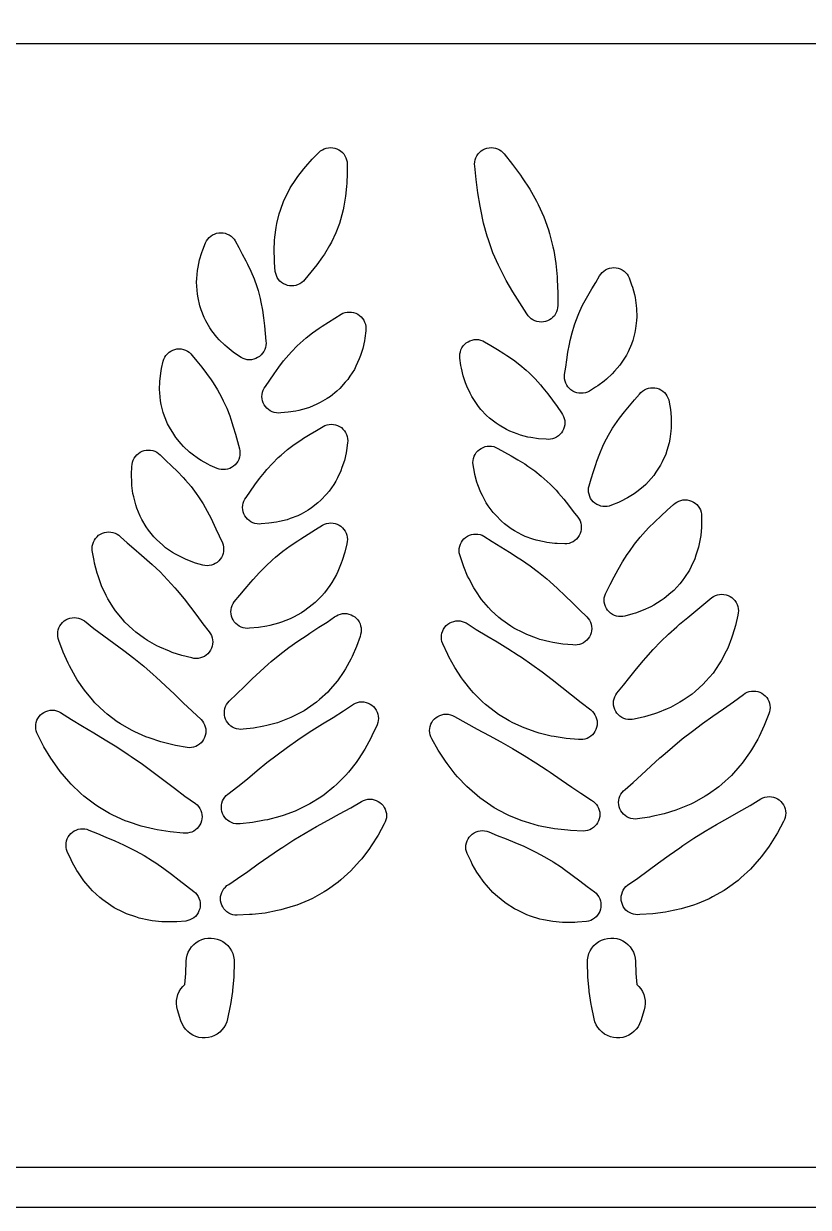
# Model space of a CAD drawing. Header units: inches. Extents: x 0 to 48, y 0 to 48.
# Drawn here: x 25.05 to 34.83, y 0 to 14.75 of the extents above; entities that cross this region are included whole.
import ezdxf

# ---------------------------------------------------------------- set-up
doc = ezdxf.new("R2010")
doc.units = ezdxf.units.IN
doc.header["$MEASUREMENT"] = 0
for name, color, linetype in [('CUT_INSIDE', 5, 'Continuous'), ('CUT_OUTSIDE', 1, 'Continuous'), ('SHEET', 8, 'Continuous')]:
    doc.layers.add(name, color=color, linetype=linetype)

msp = doc.modelspace()

# ---------------------------------------------------------------- linework, layer by layer
at = {"layer": 'CUT_INSIDE'}
for points in [[(28.999, 12.307), (28.984, 12.261), (28.94, 12.142), (28.884, 12.028), (28.863, 11.986), (28.799, 11.879), (28.775, 11.843), (28.705, 11.746), (28.63, 11.653), (28.554, 11.563), (28.536, 11.543), (28.515, 11.525), (28.493, 11.51), (28.469, 11.498), (28.443, 11.489), (28.417, 11.484), (28.39, 11.482), (28.363, 11.484), (28.337, 11.489), (28.311, 11.498), (28.287, 11.51), (28.264, 11.525), (28.244, 11.543), (28.226, 11.563), (28.211, 11.585), (28.199, 11.61), (28.191, 11.635), (28.185, 11.662), (28.177, 11.775), (28.175, 11.808), (28.171, 11.927), (28.176, 12.046), (28.179, 12.09), (28.195, 12.212), (28.204, 12.259), (28.234, 12.381), (28.25, 12.427), (28.294, 12.547), (28.315, 12.591), (28.372, 12.703), (28.441, 12.809), (28.465, 12.846), (28.541, 12.943), (28.567, 12.972), (28.646, 13.06), (28.729, 13.146), (28.749, 13.164), (28.772, 13.179), (28.796, 13.191), (28.821, 13.199), (28.848, 13.204), (28.875, 13.206), (28.902, 13.204), (28.928, 13.199), (28.954, 13.191), (28.978, 13.179), (29, 13.164), (29.021, 13.146), (29.038, 13.126), (29.053, 13.103), (29.065, 13.079), (29.074, 13.053), (29.079, 13.027), (29.081, 13), (29.079, 12.881), (29.075, 12.762), (29.072, 12.723), (29.061, 12.599), (29.04, 12.476), (29.031, 12.43)], [(31.601, 11.058), (31.577, 11.046), (31.552, 11.038), (31.525, 11.033), (31.498, 11.031), (31.471, 11.033), (31.445, 11.038), (31.419, 11.046), (31.395, 11.058), (31.373, 11.073), (31.352, 11.091), (31.335, 11.111), (31.32, 11.134), (31.231, 11.27), (31.143, 11.409), (31.061, 11.551), (30.985, 11.698), (30.965, 11.74), (30.897, 11.896), (30.841, 12.056), (30.825, 12.102), (30.78, 12.266), (30.745, 12.433), (30.736, 12.476), (30.71, 12.641), (30.689, 12.807), (30.67, 12.973), (30.668, 13), (30.67, 13.027), (30.675, 13.053), (30.684, 13.079), (30.696, 13.103), (30.711, 13.126), (30.729, 13.146), (30.749, 13.164), (30.772, 13.179), (30.796, 13.191), (30.821, 13.199), (30.848, 13.204), (30.875, 13.206), (30.902, 13.204), (30.928, 13.199), (30.954, 13.191), (30.978, 13.179), (31, 13.164), (31.021, 13.146), (31.038, 13.126), (31.142, 12.994), (31.241, 12.861), (31.263, 12.828), (31.356, 12.686), (31.439, 12.539), (31.46, 12.497), (31.531, 12.341), (31.587, 12.181), (31.603, 12.135), (31.644, 11.971), (31.654, 11.925), (31.681, 11.761), (31.696, 11.596), (31.699, 11.558), (31.704, 11.397), (31.705, 11.237), (31.703, 11.21), (31.697, 11.184), (31.689, 11.158), (31.677, 11.134), (31.662, 11.111), (31.644, 11.091), (31.624, 11.073)], [(27.942, 10.577), (27.917, 10.569), (27.89, 10.563), (27.863, 10.562), (27.836, 10.563), (27.81, 10.569), (27.784, 10.577), (27.76, 10.589), (27.738, 10.604), (27.659, 10.658), (27.585, 10.717), (27.557, 10.742), (27.487, 10.81), (27.459, 10.842), (27.397, 10.921), (27.372, 10.959), (27.321, 11.047), (27.3, 11.09), (27.262, 11.186), (27.246, 11.233), (27.224, 11.334), (27.215, 11.381), (27.212, 11.429), (27.205, 11.53), (27.208, 11.576), (27.216, 11.673), (27.224, 11.715), (27.243, 11.808), (27.272, 11.9), (27.283, 11.931), (27.317, 12.017), (27.329, 12.042), (27.344, 12.064), (27.362, 12.084), (27.382, 12.102), (27.405, 12.117), (27.429, 12.129), (27.455, 12.138), (27.481, 12.143), (27.508, 12.145), (27.535, 12.143), (27.561, 12.138), (27.587, 12.129), (27.611, 12.117), (27.634, 12.102), (27.654, 12.084), (27.672, 12.064), (27.687, 12.042), (27.73, 11.961), (27.775, 11.878), (27.82, 11.794), (27.839, 11.755), (27.883, 11.664), (27.922, 11.57), (27.955, 11.473), (27.971, 11.427), (27.997, 11.327), (28.007, 11.28), (28.026, 11.181), (28.04, 11.083), (28.05, 10.985), (28.059, 10.889), (28.068, 10.795), (28.07, 10.768), (28.068, 10.741), (28.063, 10.714), (28.054, 10.689), (28.042, 10.665), (28.027, 10.642), (28.009, 10.622), (27.989, 10.604), (27.966, 10.589)], [(32.664, 10.902), (32.638, 10.803), (32.622, 10.756), (32.58, 10.662), (32.559, 10.619), (32.503, 10.533), (32.478, 10.494), (32.411, 10.418), (32.383, 10.386), (32.31, 10.32), (32.281, 10.295), (32.203, 10.238), (32.176, 10.22), (32.098, 10.172), (32.074, 10.16), (32.048, 10.151), (32.022, 10.146), (31.995, 10.144), (31.968, 10.146), (31.941, 10.151), (31.916, 10.16), (31.892, 10.172), (31.869, 10.187), (31.849, 10.205), (31.831, 10.225), (31.816, 10.247), (31.804, 10.271), (31.795, 10.297), (31.79, 10.323), (31.788, 10.35), (31.79, 10.377), (31.804, 10.469), (31.816, 10.563), (31.83, 10.658), (31.849, 10.755), (31.858, 10.8), (31.882, 10.899), (31.913, 10.997), (31.929, 11.043), (31.967, 11.139), (32.01, 11.232), (32.031, 11.273), (32.078, 11.36), (32.127, 11.444), (32.177, 11.526), (32.226, 11.606), (32.241, 11.629), (32.258, 11.649), (32.279, 11.667), (32.301, 11.682), (32.325, 11.694), (32.351, 11.703), (32.377, 11.708), (32.404, 11.71), (32.431, 11.708), (32.458, 11.703), (32.483, 11.694), (32.507, 11.682), (32.53, 11.667), (32.55, 11.649), (32.568, 11.629), (32.583, 11.606), (32.595, 11.582), (32.625, 11.496), (32.635, 11.465), (32.66, 11.374), (32.667, 11.337), (32.682, 11.24), (32.685, 11.197), (32.688, 11.097), (32.685, 11.051), (32.674, 10.95)], [(29.057, 10.281), (28.988, 10.204), (28.951, 10.172), (28.872, 10.106), (28.832, 10.08), (28.745, 10.028), (28.703, 10.007), (28.611, 9.969), (28.571, 9.956), (28.478, 9.93), (28.44, 9.923), (28.348, 9.907), (28.253, 9.899), (28.226, 9.897), (28.199, 9.899), (28.173, 9.904), (28.147, 9.913), (28.123, 9.925), (28.101, 9.94), (28.08, 9.958), (28.063, 9.978), (28.048, 10), (28.036, 10.024), (28.027, 10.05), (28.022, 10.076), (28.02, 10.103), (28.022, 10.13), (28.027, 10.157), (28.036, 10.182), (28.048, 10.206), (28.063, 10.229), (28.117, 10.307), (28.172, 10.388), (28.228, 10.468), (28.289, 10.547), (28.354, 10.624), (28.386, 10.66), (28.458, 10.734), (28.535, 10.803), (28.571, 10.835), (28.651, 10.898), (28.733, 10.956), (28.769, 10.979), (28.849, 11.031), (28.928, 11.08), (29.005, 11.13), (29.029, 11.142), (29.055, 11.15), (29.081, 11.156), (29.108, 11.157), (29.135, 11.156), (29.162, 11.15), (29.187, 11.142), (29.212, 11.13), (29.234, 11.115), (29.254, 11.097), (29.272, 11.077), (29.287, 11.054), (29.299, 11.03), (29.308, 11.005), (29.313, 10.978), (29.315, 10.951), (29.313, 10.924), (29.301, 10.831), (29.295, 10.799), (29.275, 10.704), (29.246, 10.613), (29.232, 10.573), (29.191, 10.484), (29.171, 10.442), (29.116, 10.358), (29.089, 10.317)], [(31.665, 9.585), (31.64, 9.576), (31.613, 9.571), (31.587, 9.569), (31.56, 9.571), (31.464, 9.578), (31.371, 9.592), (31.333, 9.599), (31.239, 9.623), (31.199, 9.637), (31.106, 9.674), (31.064, 9.694), (30.976, 9.745), (30.936, 9.772), (30.855, 9.836), (30.818, 9.868), (30.748, 9.944), (30.717, 9.98), (30.659, 10.065), (30.633, 10.104), (30.613, 10.145), (30.57, 10.233), (30.557, 10.274), (30.526, 10.363), (30.505, 10.458), (30.499, 10.49), (30.486, 10.581), (30.484, 10.608), (30.486, 10.635), (30.491, 10.662), (30.499, 10.687), (30.511, 10.712), (30.526, 10.734), (30.544, 10.754), (30.564, 10.772), (30.587, 10.787), (30.611, 10.799), (30.637, 10.808), (30.663, 10.813), (30.69, 10.815), (30.717, 10.813), (30.743, 10.808), (30.769, 10.799), (30.793, 10.787), (30.872, 10.739), (30.952, 10.69), (31.034, 10.64), (31.069, 10.616), (31.153, 10.559), (31.234, 10.498), (31.312, 10.431), (31.349, 10.398), (31.422, 10.326), (31.49, 10.249), (31.52, 10.214), (31.582, 10.136), (31.639, 10.057), (31.695, 9.978), (31.75, 9.901), (31.765, 9.879), (31.777, 9.855), (31.786, 9.829), (31.791, 9.803), (31.793, 9.776), (31.791, 9.749), (31.786, 9.722), (31.777, 9.697), (31.765, 9.673), (31.75, 9.65), (31.732, 9.63), (31.712, 9.612), (31.69, 9.597)], [(27.618, 9.208), (27.592, 9.2), (27.566, 9.194), (27.539, 9.193), (27.512, 9.194), (27.486, 9.2), (27.46, 9.208), (27.376, 9.246), (27.347, 9.261), (27.263, 9.307), (27.231, 9.328), (27.15, 9.384), (27.118, 9.412), (27.043, 9.48), (27.013, 9.514), (26.947, 9.593), (26.92, 9.633), (26.867, 9.721), (26.845, 9.765), (26.806, 9.86), (26.79, 9.906), (26.766, 10.005), (26.757, 10.051), (26.747, 10.151), (26.745, 10.193), (26.748, 10.291), (26.75, 10.329), (26.763, 10.423), (26.769, 10.455), (26.788, 10.544), (26.797, 10.57), (26.809, 10.594), (26.824, 10.617), (26.842, 10.637), (26.862, 10.655), (26.884, 10.67), (26.908, 10.682), (26.934, 10.69), (26.96, 10.696), (26.987, 10.697), (27.014, 10.696), (27.041, 10.69), (27.066, 10.682), (27.091, 10.67), (27.113, 10.655), (27.133, 10.637), (27.151, 10.617), (27.209, 10.543), (27.269, 10.468), (27.329, 10.391), (27.386, 10.311), (27.412, 10.273), (27.467, 10.186), (27.516, 10.096), (27.538, 10.052), (27.581, 9.959), (27.618, 9.864), (27.633, 9.82), (27.663, 9.727), (27.689, 9.634), (27.713, 9.542), (27.738, 9.452), (27.743, 9.426), (27.745, 9.399), (27.743, 9.372), (27.738, 9.346), (27.73, 9.32), (27.718, 9.296), (27.703, 9.273), (27.685, 9.253), (27.665, 9.235), (27.642, 9.22)], [(33.007, 9.291), (32.985, 9.247), (32.928, 9.16), (32.901, 9.12), (32.869, 9.084), (32.802, 9.009), (32.767, 8.979), (32.691, 8.916), (32.656, 8.892), (32.575, 8.841), (32.488, 8.797), (32.459, 8.783), (32.372, 8.748), (32.346, 8.739), (32.32, 8.734), (32.293, 8.732), (32.266, 8.734), (32.24, 8.739), (32.214, 8.748), (32.19, 8.76), (32.167, 8.775), (32.147, 8.792), (32.129, 8.813), (32.114, 8.835), (32.102, 8.859), (32.094, 8.885), (32.088, 8.911), (32.087, 8.938), (32.088, 8.965), (32.094, 8.992), (32.122, 9.079), (32.149, 9.168), (32.178, 9.258), (32.192, 9.299), (32.227, 9.393), (32.267, 9.486), (32.288, 9.53), (32.335, 9.622), (32.388, 9.71), (32.415, 9.75), (32.473, 9.833), (32.534, 9.912), (32.597, 9.987), (32.661, 10.061), (32.723, 10.134), (32.741, 10.154), (32.761, 10.172), (32.783, 10.187), (32.808, 10.199), (32.833, 10.207), (32.86, 10.213), (32.887, 10.214), (32.914, 10.213), (32.94, 10.207), (32.966, 10.199), (32.99, 10.187), (33.012, 10.172), (33.032, 10.154), (33.05, 10.134), (33.065, 10.111), (33.077, 10.087), (33.086, 10.061), (33.091, 10.035), (33.107, 9.941), (33.116, 9.848), (33.119, 9.81), (33.118, 9.714), (33.115, 9.671), (33.102, 9.573), (33.093, 9.527), (33.065, 9.43), (33.049, 9.384)], [(28.824, 8.888), (28.754, 8.812), (28.717, 8.78), (28.636, 8.716), (28.596, 8.689), (28.507, 8.639), (28.466, 8.619), (28.373, 8.582), (28.332, 8.568), (28.238, 8.545), (28.201, 8.537), (28.107, 8.524), (28.011, 8.517), (27.984, 8.515), (27.958, 8.517), (27.931, 8.522), (27.906, 8.531), (27.881, 8.543), (27.859, 8.558), (27.839, 8.576), (27.821, 8.596), (27.806, 8.618), (27.794, 8.643), (27.785, 8.668), (27.78, 8.695), (27.778, 8.721), (27.78, 8.748), (27.785, 8.775), (27.794, 8.8), (27.806, 8.825), (27.821, 8.847), (27.876, 8.924), (27.932, 9.002), (27.99, 9.081), (28.051, 9.159), (28.082, 9.193), (28.15, 9.27), (28.223, 9.343), (28.26, 9.375), (28.338, 9.442), (28.419, 9.504), (28.503, 9.56), (28.538, 9.584), (28.62, 9.634), (28.701, 9.682), (28.78, 9.731), (28.804, 9.742), (28.83, 9.751), (28.856, 9.756), (28.883, 9.758), (28.91, 9.756), (28.936, 9.751), (28.962, 9.742), (28.986, 9.731), (29.009, 9.716), (29.029, 9.698), (29.047, 9.677), (29.062, 9.655), (29.074, 9.631), (29.082, 9.605), (29.087, 9.579), (29.089, 9.552), (29.087, 9.525), (29.074, 9.433), (29.067, 9.401), (29.046, 9.307), (29.016, 9.218), (29.002, 9.177), (28.959, 9.089), (28.939, 9.048), (28.913, 9.009), (28.856, 8.924)], [(31.895, 8.295), (31.871, 8.283), (31.845, 8.274), (31.819, 8.269), (31.792, 8.267), (31.699, 8.271), (31.666, 8.273), (31.57, 8.284), (31.533, 8.291), (31.435, 8.313), (31.395, 8.326), (31.299, 8.361), (31.258, 8.381), (31.166, 8.429), (31.126, 8.456), (31.042, 8.517), (31.005, 8.55), (30.931, 8.624), (30.899, 8.66), (30.838, 8.743), (30.813, 8.781), (30.765, 8.871), (30.746, 8.909), (30.71, 9.002), (30.698, 9.038), (30.673, 9.13), (30.667, 9.162), (30.649, 9.253), (30.648, 9.28), (30.649, 9.307), (30.655, 9.333), (30.663, 9.359), (30.675, 9.383), (30.69, 9.405), (30.708, 9.426), (30.728, 9.443), (30.751, 9.458), (30.775, 9.47), (30.8, 9.479), (30.827, 9.484), (30.854, 9.486), (30.881, 9.484), (30.907, 9.479), (30.933, 9.47), (30.957, 9.458), (31.039, 9.411), (31.124, 9.365), (31.209, 9.316), (31.294, 9.263), (31.332, 9.237), (31.417, 9.178), (31.498, 9.112), (31.535, 9.08), (31.611, 9.01), (31.683, 8.935), (31.713, 8.901), (31.778, 8.825), (31.839, 8.749), (31.897, 8.673), (31.956, 8.599), (31.971, 8.577), (31.983, 8.553), (31.991, 8.527), (31.997, 8.501), (31.998, 8.474), (31.997, 8.447), (31.991, 8.42), (31.983, 8.395), (31.971, 8.371), (31.956, 8.348), (31.938, 8.328), (31.918, 8.31)], [(27.438, 8.022), (27.414, 8.01), (27.389, 8.002), (27.362, 7.996), (27.335, 7.995), (27.308, 7.996), (27.282, 8.002), (27.19, 8.029), (27.159, 8.04), (27.067, 8.075), (27.033, 8.092), (26.941, 8.138), (26.906, 8.162), (26.819, 8.22), (26.784, 8.25), (26.705, 8.321), (26.673, 8.357), (26.605, 8.439), (26.578, 8.48), (26.524, 8.571), (26.502, 8.614), (26.462, 8.711), (26.447, 8.755), (26.422, 8.855), (26.413, 8.897), (26.4, 8.996), (26.398, 9.034), (26.395, 9.131), (26.4, 9.23), (26.402, 9.257), (26.407, 9.284), (26.416, 9.309), (26.428, 9.334), (26.443, 9.356), (26.46, 9.376), (26.481, 9.394), (26.503, 9.409), (26.527, 9.421), (26.553, 9.43), (26.579, 9.435), (26.606, 9.437), (26.633, 9.435), (26.66, 9.43), (26.685, 9.421), (26.709, 9.409), (26.732, 9.394), (26.752, 9.376), (26.822, 9.308), (26.894, 9.24), (26.966, 9.169), (27.037, 9.096), (27.067, 9.061), (27.136, 8.981), (27.2, 8.896), (27.228, 8.855), (27.286, 8.767), (27.339, 8.676), (27.386, 8.583), (27.405, 8.545), (27.446, 8.455), (27.486, 8.366), (27.526, 8.28), (27.535, 8.254), (27.54, 8.228), (27.542, 8.201), (27.54, 8.174), (27.535, 8.147), (27.526, 8.122), (27.514, 8.098), (27.499, 8.075), (27.481, 8.055), (27.461, 8.037)], [(33.283, 7.849), (33.256, 7.808), (33.223, 7.771), (33.15, 7.688), (33.114, 7.657), (33.03, 7.587), (32.992, 7.561), (32.902, 7.504), (32.863, 7.485), (32.77, 7.441), (32.671, 7.405), (32.64, 7.395), (32.542, 7.368), (32.516, 7.362), (32.489, 7.361), (32.462, 7.362), (32.435, 7.368), (32.41, 7.376), (32.386, 7.388), (32.363, 7.403), (32.343, 7.421), (32.325, 7.441), (32.31, 7.464), (32.298, 7.488), (32.289, 7.514), (32.284, 7.54), (32.282, 7.567), (32.284, 7.594), (32.289, 7.62), (32.298, 7.646), (32.31, 7.67), (32.359, 7.761), (32.407, 7.855), (32.457, 7.949), (32.51, 8.042), (32.569, 8.134), (32.596, 8.174), (32.661, 8.264), (32.731, 8.35), (32.763, 8.387), (32.836, 8.467), (32.913, 8.543), (32.991, 8.615), (33.069, 8.686), (33.145, 8.757), (33.165, 8.774), (33.187, 8.789), (33.212, 8.801), (33.237, 8.81), (33.264, 8.815), (33.29, 8.817), (33.317, 8.815), (33.344, 8.81), (33.369, 8.801), (33.394, 8.789), (33.416, 8.774), (33.436, 8.757), (33.454, 8.736), (33.469, 8.714), (33.481, 8.69), (33.49, 8.664), (33.495, 8.638), (33.497, 8.611), (33.496, 8.509), (33.493, 8.477), (33.485, 8.372), (33.466, 8.27), (33.458, 8.228), (33.426, 8.126), (33.411, 8.083), (33.365, 7.984), (33.344, 7.941)], [(27.278, 6.854), (27.253, 6.846), (27.226, 6.841), (27.199, 6.839), (27.172, 6.841), (27.146, 6.846), (27.022, 6.877), (26.902, 6.916), (26.866, 6.929), (26.747, 6.98), (26.709, 6.998), (26.594, 7.063), (26.556, 7.088), (26.447, 7.167), (26.411, 7.199), (26.313, 7.291), (26.281, 7.328), (26.196, 7.432), (26.169, 7.472), (26.098, 7.584), (26.078, 7.626), (26.022, 7.744), (25.979, 7.868), (25.966, 7.904), (25.935, 8.029), (25.929, 8.061), (25.906, 8.184), (25.904, 8.211), (25.906, 8.238), (25.911, 8.264), (25.92, 8.29), (25.932, 8.314), (25.947, 8.336), (25.965, 8.357), (25.985, 8.375), (26.007, 8.39), (26.032, 8.401), (26.057, 8.41), (26.084, 8.415), (26.111, 8.417), (26.138, 8.415), (26.164, 8.41), (26.19, 8.401), (26.214, 8.39), (26.236, 8.375), (26.256, 8.357), (26.34, 8.282), (26.424, 8.21), (26.521, 8.127), (26.553, 8.098), (26.653, 8.01), (26.75, 7.918), (26.843, 7.821), (26.933, 7.721), (26.965, 7.685), (27.05, 7.583), (27.13, 7.479), (27.208, 7.374), (27.285, 7.271), (27.363, 7.171), (27.378, 7.148), (27.39, 7.124), (27.399, 7.098), (27.404, 7.072), (27.406, 7.045), (27.404, 7.018), (27.399, 6.992), (27.39, 6.966), (27.378, 6.942), (27.363, 6.919), (27.345, 6.899), (27.325, 6.881), (27.302, 6.866)], [(28.683, 7.539), (28.646, 7.506), (28.553, 7.437), (28.513, 7.41), (28.412, 7.355), (28.371, 7.334), (28.265, 7.293), (28.225, 7.279), (28.118, 7.251), (28.081, 7.244), (27.975, 7.227), (27.866, 7.217), (27.839, 7.215), (27.812, 7.217), (27.785, 7.222), (27.76, 7.231), (27.736, 7.243), (27.713, 7.258), (27.693, 7.276), (27.675, 7.296), (27.66, 7.319), (27.648, 7.343), (27.64, 7.368), (27.634, 7.395), (27.633, 7.422), (27.634, 7.449), (27.64, 7.475), (27.648, 7.501), (27.66, 7.525), (27.675, 7.547), (27.744, 7.627), (27.812, 7.709), (27.882, 7.792), (27.911, 7.824), (27.987, 7.909), (28.067, 7.991), (28.152, 8.069), (28.189, 8.101), (28.279, 8.175), (28.371, 8.243), (28.467, 8.307), (28.502, 8.33), (28.594, 8.388), (28.686, 8.445), (28.775, 8.502), (28.799, 8.513), (28.824, 8.522), (28.851, 8.527), (28.878, 8.529), (28.905, 8.527), (28.931, 8.522), (28.957, 8.513), (28.981, 8.502), (29.003, 8.487), (29.024, 8.469), (29.041, 8.448), (29.056, 8.426), (29.068, 8.402), (29.077, 8.376), (29.082, 8.35), (29.084, 8.323), (29.082, 8.296), (29.077, 8.27), (29.052, 8.164), (29.02, 8.062), (29.008, 8.026), (28.966, 7.924), (28.947, 7.886), (28.891, 7.787), (28.866, 7.749), (28.797, 7.657), (28.765, 7.621)], [(31.999, 7.022), (31.974, 7.013), (31.947, 7.008), (31.92, 7.006), (31.893, 7.008), (31.767, 7.019), (31.643, 7.039), (31.606, 7.046), (31.481, 7.078), (31.441, 7.091), (31.318, 7.137), (31.277, 7.157), (31.159, 7.217), (31.119, 7.244), (31.009, 7.319), (30.972, 7.351), (30.874, 7.439), (30.842, 7.476), (30.756, 7.575), (30.683, 7.684), (30.659, 7.719), (30.599, 7.833), (30.582, 7.867), (30.533, 7.983), (30.492, 8.104), (30.483, 8.13), (30.478, 8.156), (30.476, 8.183), (30.478, 8.21), (30.483, 8.237), (30.492, 8.262), (30.504, 8.287), (30.519, 8.309), (30.536, 8.329), (30.557, 8.347), (30.579, 8.362), (30.603, 8.374), (30.629, 8.383), (30.655, 8.388), (30.682, 8.39), (30.709, 8.388), (30.736, 8.383), (30.761, 8.374), (30.785, 8.362), (30.889, 8.296), (30.996, 8.23), (31.104, 8.164), (31.212, 8.094), (31.251, 8.069), (31.36, 7.994), (31.466, 7.914), (31.568, 7.83), (31.605, 7.798), (31.702, 7.711), (31.796, 7.622), (31.887, 7.533), (31.976, 7.444), (32.066, 7.358), (32.084, 7.338), (32.099, 7.316), (32.111, 7.292), (32.12, 7.266), (32.125, 7.24), (32.127, 7.213), (32.125, 7.186), (32.12, 7.159), (32.111, 7.134), (32.099, 7.109), (32.084, 7.087), (32.066, 7.067), (32.046, 7.049), (32.024, 7.034)], [(33.639, 6.658), (33.55, 6.555), (33.517, 6.518), (33.415, 6.427), (33.378, 6.396), (33.266, 6.318), (33.227, 6.293), (33.107, 6.23), (33.069, 6.211), (32.946, 6.162), (32.91, 6.15), (32.786, 6.113), (32.658, 6.084), (32.632, 6.079), (32.605, 6.077), (32.578, 6.079), (32.551, 6.084), (32.526, 6.093), (32.501, 6.105), (32.479, 6.12), (32.459, 6.137), (32.441, 6.158), (32.426, 6.18), (32.414, 6.204), (32.405, 6.23), (32.4, 6.256), (32.398, 6.283), (32.4, 6.31), (32.405, 6.337), (32.414, 6.362), (32.426, 6.386), (32.441, 6.409), (32.523, 6.507), (32.604, 6.608), (32.686, 6.71), (32.771, 6.813), (32.802, 6.847), (32.892, 6.95), (32.987, 7.049), (33.085, 7.144), (33.187, 7.235), (33.222, 7.265), (33.323, 7.351), (33.425, 7.434), (33.525, 7.515), (33.622, 7.598), (33.645, 7.613), (33.669, 7.625), (33.695, 7.633), (33.721, 7.638), (33.748, 7.64), (33.775, 7.638), (33.801, 7.633), (33.827, 7.625), (33.851, 7.613), (33.874, 7.598), (33.894, 7.58), (33.912, 7.56), (33.927, 7.537), (33.939, 7.513), (33.947, 7.487), (33.953, 7.461), (33.954, 7.434), (33.953, 7.407), (33.947, 7.381), (33.919, 7.252), (33.883, 7.128), (33.87, 7.092), (33.822, 6.968), (33.803, 6.93), (33.741, 6.809), (33.716, 6.771)], [(28.839, 6.421), (28.736, 6.327), (28.7, 6.295), (28.585, 6.215), (28.545, 6.188), (28.422, 6.123), (28.381, 6.103), (28.253, 6.053), (28.212, 6.039), (28.082, 6.004), (28.045, 5.996), (27.916, 5.973), (27.784, 5.957), (27.757, 5.956), (27.73, 5.957), (27.703, 5.963), (27.678, 5.971), (27.654, 5.983), (27.631, 5.998), (27.611, 6.016), (27.593, 6.036), (27.578, 6.059), (27.566, 6.083), (27.558, 6.108), (27.552, 6.135), (27.551, 6.162), (27.552, 6.189), (27.558, 6.215), (27.566, 6.241), (27.578, 6.265), (27.593, 6.287), (27.611, 6.308), (27.707, 6.397), (27.802, 6.49), (27.898, 6.584), (27.997, 6.678), (28.099, 6.769), (28.136, 6.801), (28.243, 6.89), (28.354, 6.975), (28.467, 7.055), (28.582, 7.132), (28.618, 7.156), (28.73, 7.228), (28.832, 7.294), (28.924, 7.357), (28.947, 7.372), (28.971, 7.384), (28.997, 7.393), (29.023, 7.398), (29.05, 7.4), (29.077, 7.398), (29.103, 7.393), (29.129, 7.384), (29.153, 7.372), (29.176, 7.357), (29.196, 7.339), (29.214, 7.319), (29.229, 7.297), (29.241, 7.272), (29.249, 7.247), (29.254, 7.22), (29.256, 7.194), (29.254, 7.167), (29.249, 7.14), (29.241, 7.115), (29.196, 6.988), (29.143, 6.865), (29.127, 6.831), (29.062, 6.711), (29.039, 6.676), (28.961, 6.561), (28.871, 6.457)], [(27.218, 5.755), (27.194, 5.743), (27.168, 5.735), (27.142, 5.729), (27.115, 5.728), (27.088, 5.729), (26.941, 5.757), (26.908, 5.763), (26.76, 5.8), (26.616, 5.849), (26.575, 5.862), (26.434, 5.926), (26.393, 5.946), (26.257, 6.025), (26.217, 6.052), (26.09, 6.147), (26.053, 6.179), (25.939, 6.288), (25.907, 6.324), (25.807, 6.444), (25.719, 6.575), (25.695, 6.61), (25.622, 6.747), (25.605, 6.781), (25.544, 6.92), (25.491, 7.065), (25.482, 7.09), (25.477, 7.117), (25.475, 7.143), (25.477, 7.17), (25.482, 7.197), (25.491, 7.222), (25.503, 7.247), (25.518, 7.269), (25.536, 7.289), (25.556, 7.307), (25.578, 7.322), (25.603, 7.334), (25.628, 7.343), (25.655, 7.348), (25.682, 7.35), (25.708, 7.348), (25.735, 7.343), (25.761, 7.334), (25.785, 7.322), (25.807, 7.307), (25.927, 7.214), (26.05, 7.123), (26.175, 7.031), (26.301, 6.938), (26.425, 6.842), (26.547, 6.742), (26.666, 6.638), (26.703, 6.606), (26.818, 6.5), (26.93, 6.393), (27.04, 6.286), (27.15, 6.181), (27.261, 6.08), (27.278, 6.06), (27.293, 6.037), (27.305, 6.013), (27.314, 5.987), (27.319, 5.961), (27.321, 5.934), (27.319, 5.907), (27.314, 5.881), (27.305, 5.855), (27.293, 5.831), (27.278, 5.808), (27.261, 5.788), (27.24, 5.77)], [(32.069, 5.843), (32.043, 5.835), (32.017, 5.83), (31.99, 5.828), (31.963, 5.83), (31.811, 5.843), (31.661, 5.866), (31.624, 5.873), (31.474, 5.909), (31.434, 5.923), (31.285, 5.974), (31.145, 6.039), (31.101, 6.061), (30.968, 6.143), (30.927, 6.17), (30.803, 6.268), (30.767, 6.3), (30.656, 6.41), (30.626, 6.445), (30.529, 6.565), (30.505, 6.6), (30.422, 6.726), (30.348, 6.86), (30.334, 6.889), (30.271, 7.024), (30.262, 7.05), (30.257, 7.076), (30.255, 7.103), (30.257, 7.13), (30.262, 7.156), (30.271, 7.182), (30.283, 7.206), (30.298, 7.229), (30.315, 7.249), (30.336, 7.267), (30.358, 7.282), (30.382, 7.294), (30.408, 7.302), (30.434, 7.308), (30.461, 7.309), (30.488, 7.308), (30.515, 7.302), (30.54, 7.294), (30.564, 7.282), (30.69, 7.201), (30.819, 7.123), (30.95, 7.045), (31.082, 6.964), (31.213, 6.881), (31.253, 6.854), (31.383, 6.765), (31.511, 6.674), (31.635, 6.579), (31.756, 6.482), (31.876, 6.385), (31.995, 6.289), (32.115, 6.198), (32.136, 6.18), (32.153, 6.16), (32.168, 6.137), (32.18, 6.113), (32.189, 6.087), (32.194, 6.061), (32.196, 6.034), (32.194, 6.007), (32.189, 5.981), (32.18, 5.955), (32.168, 5.931), (32.153, 5.908), (32.136, 5.888), (32.115, 5.87), (32.093, 5.855)], [(33.867, 5.381), (33.749, 5.274), (33.712, 5.242), (33.582, 5.149), (33.542, 5.123), (33.403, 5.046), (33.362, 5.025), (33.217, 4.965), (33.177, 4.951), (33.03, 4.905), (32.878, 4.871), (32.846, 4.864), (32.696, 4.84), (32.669, 4.838), (32.642, 4.84), (32.616, 4.846), (32.59, 4.854), (32.566, 4.866), (32.543, 4.881), (32.523, 4.899), (32.505, 4.919), (32.49, 4.942), (32.478, 4.966), (32.47, 4.991), (32.464, 5.018), (32.463, 5.045), (32.464, 5.072), (32.47, 5.098), (32.478, 5.124), (32.49, 5.148), (32.505, 5.17), (32.523, 5.191), (32.543, 5.208), (32.643, 5.294), (32.749, 5.391), (32.862, 5.496), (32.978, 5.6), (33.012, 5.631), (33.133, 5.735), (33.256, 5.837), (33.381, 5.935), (33.509, 6.029), (33.638, 6.12), (33.767, 6.21), (33.894, 6.3), (34.017, 6.392), (34.04, 6.407), (34.064, 6.419), (34.09, 6.427), (34.116, 6.432), (34.143, 6.434), (34.17, 6.432), (34.196, 6.427), (34.222, 6.419), (34.246, 6.407), (34.269, 6.392), (34.289, 6.374), (34.307, 6.354), (34.322, 6.331), (34.334, 6.307), (34.342, 6.281), (34.347, 6.255), (34.349, 6.228), (34.347, 6.201), (34.342, 6.175), (34.334, 6.149), (34.277, 6.006), (34.212, 5.868), (34.195, 5.834), (34.118, 5.699), (34.094, 5.664), (34.003, 5.535), (33.973, 5.5)], [(27.17, 4.689), (27.145, 4.677), (27.12, 4.669), (27.093, 4.663), (27.066, 4.662), (27.039, 4.663), (26.875, 4.679), (26.715, 4.704), (26.677, 4.711), (26.516, 4.75), (26.359, 4.803), (26.316, 4.817), (26.164, 4.887), (26.12, 4.908), (25.976, 4.995), (25.935, 5.022), (25.801, 5.124), (25.764, 5.156), (25.643, 5.272), (25.612, 5.306), (25.505, 5.432), (25.409, 5.568), (25.388, 5.599), (25.304, 5.74), (25.229, 5.887), (25.217, 5.911), (25.208, 5.936), (25.203, 5.963), (25.201, 5.99), (25.203, 6.017), (25.208, 6.043), (25.217, 6.069), (25.229, 6.093), (25.244, 6.115), (25.262, 6.136), (25.282, 6.153), (25.304, 6.168), (25.329, 6.18), (25.354, 6.189), (25.381, 6.194), (25.407, 6.196), (25.434, 6.194), (25.461, 6.189), (25.486, 6.18), (25.511, 6.168), (25.646, 6.081), (25.785, 5.996), (25.926, 5.912), (26.068, 5.826), (26.21, 5.737), (26.351, 5.644), (26.391, 5.617), (26.53, 5.521), (26.665, 5.423), (26.798, 5.322), (26.929, 5.223), (27.06, 5.125), (27.192, 5.032), (27.212, 5.014), (27.23, 4.993), (27.245, 4.971), (27.257, 4.947), (27.266, 4.921), (27.271, 4.895), (27.273, 4.868), (27.271, 4.841), (27.266, 4.815), (27.257, 4.789), (27.245, 4.765), (27.23, 4.742), (27.212, 4.722), (27.192, 4.704)], [(28.793, 5.14), (28.752, 5.113), (28.617, 5.027), (28.574, 5.006), (28.432, 4.936), (28.282, 4.882), (28.241, 4.869), (28.09, 4.83), (28.052, 4.823), (27.901, 4.797), (27.747, 4.78), (27.72, 4.778), (27.693, 4.78), (27.667, 4.785), (27.641, 4.794), (27.617, 4.806), (27.595, 4.821), (27.574, 4.839), (27.556, 4.859), (27.541, 4.881), (27.53, 4.906), (27.521, 4.931), (27.516, 4.958), (27.514, 4.985), (27.516, 5.012), (27.521, 5.038), (27.53, 5.064), (27.541, 5.088), (27.556, 5.11), (27.574, 5.13), (27.595, 5.148), (27.717, 5.243), (27.838, 5.341), (27.959, 5.442), (28.082, 5.542), (28.208, 5.64), (28.336, 5.735), (28.468, 5.826), (28.508, 5.853), (28.64, 5.94), (28.773, 6.024), (28.905, 6.106), (29.034, 6.188), (29.16, 6.272), (29.184, 6.284), (29.21, 6.292), (29.236, 6.298), (29.263, 6.299), (29.29, 6.298), (29.317, 6.292), (29.342, 6.284), (29.366, 6.272), (29.389, 6.257), (29.409, 6.239), (29.427, 6.219), (29.442, 6.196), (29.454, 6.172), (29.463, 6.147), (29.468, 6.12), (29.47, 6.093), (29.468, 6.066), (29.463, 6.04), (29.454, 6.014), (29.39, 5.876), (29.376, 5.847), (29.302, 5.709), (29.217, 5.58), (29.194, 5.544), (29.096, 5.421), (29.066, 5.386), (28.954, 5.272), (28.917, 5.241)], [(32.102, 4.705), (32.076, 4.696), (32.049, 4.691), (32.023, 4.689), (31.862, 4.697), (31.829, 4.699), (31.665, 4.717), (31.505, 4.747), (31.463, 4.756), (31.304, 4.802), (31.26, 4.816), (31.104, 4.879), (31.061, 4.901), (30.912, 4.98), (30.871, 5.008), (30.732, 5.103), (30.605, 5.214), (30.57, 5.244), (30.455, 5.366), (30.427, 5.399), (30.326, 5.529), (30.305, 5.56), (30.216, 5.695), (30.135, 5.837), (30.123, 5.861), (30.114, 5.886), (30.109, 5.913), (30.107, 5.94), (30.109, 5.967), (30.114, 5.993), (30.123, 6.019), (30.135, 6.043), (30.15, 6.065), (30.168, 6.086), (30.188, 6.103), (30.21, 6.118), (30.235, 6.13), (30.26, 6.139), (30.287, 6.144), (30.314, 6.146), (30.341, 6.144), (30.367, 6.139), (30.393, 6.13), (30.417, 6.118), (30.558, 6.036), (30.702, 5.957), (30.848, 5.879), (30.995, 5.799), (31.142, 5.716), (31.287, 5.63), (31.43, 5.54), (31.571, 5.447), (31.609, 5.422), (31.746, 5.328), (31.88, 5.236), (31.993, 5.159), (32.126, 5.074), (32.148, 5.059), (32.168, 5.041), (32.186, 5.021), (32.201, 4.999), (32.213, 4.975), (32.222, 4.949), (32.227, 4.923), (32.229, 4.896), (32.227, 4.869), (32.222, 4.842), (32.213, 4.817), (32.201, 4.793), (32.186, 4.77), (32.168, 4.75), (32.148, 4.732), (32.126, 4.717)], [(28.834, 3.957), (28.793, 3.93), (28.649, 3.85), (28.605, 3.829), (28.454, 3.767), (28.41, 3.752), (28.255, 3.706), (28.213, 3.698), (28.058, 3.667), (27.899, 3.649), (27.866, 3.647), (27.71, 3.639), (27.683, 3.641), (27.656, 3.646), (27.631, 3.655), (27.607, 3.667), (27.584, 3.682), (27.564, 3.7), (27.546, 3.72), (27.531, 3.743), (27.519, 3.767), (27.511, 3.792), (27.505, 3.819), (27.504, 3.846), (27.505, 3.873), (27.511, 3.899), (27.519, 3.925), (27.531, 3.949), (27.546, 3.971), (27.564, 3.991), (27.584, 4.009), (27.607, 4.024), (27.716, 4.097), (27.843, 4.186), (27.973, 4.279), (28.105, 4.372), (28.239, 4.463), (28.279, 4.49), (28.418, 4.579), (28.558, 4.664), (28.7, 4.746), (28.843, 4.825), (28.985, 4.902), (29.125, 4.979), (29.261, 5.059), (29.286, 5.071), (29.311, 5.08), (29.338, 5.085), (29.364, 5.087), (29.391, 5.085), (29.418, 5.08), (29.443, 5.071), (29.468, 5.059), (29.49, 5.044), (29.51, 5.027), (29.528, 5.006), (29.543, 4.984), (29.555, 4.96), (29.564, 4.934), (29.569, 4.908), (29.571, 4.881), (29.569, 4.854), (29.564, 4.827), (29.555, 4.802), (29.543, 4.778), (29.466, 4.638), (29.382, 4.505), (29.361, 4.473), (29.264, 4.344), (29.236, 4.312), (29.125, 4.192), (29.004, 4.083), (28.968, 4.052)], [(33.817, 3.977), (33.776, 3.949), (33.633, 3.868), (33.59, 3.846), (33.44, 3.782), (33.396, 3.767), (33.243, 3.719), (33.083, 3.685), (33.046, 3.678), (32.888, 3.657), (32.727, 3.647), (32.7, 3.645), (32.673, 3.647), (32.647, 3.652), (32.621, 3.66), (32.597, 3.672), (32.574, 3.687), (32.554, 3.705), (32.536, 3.725), (32.521, 3.748), (32.509, 3.772), (32.501, 3.798), (32.496, 3.824), (32.494, 3.851), (32.496, 3.878), (32.501, 3.904), (32.509, 3.93), (32.521, 3.954), (32.536, 3.977), (32.554, 3.997), (32.574, 4.015), (32.703, 4.103), (32.831, 4.197), (32.96, 4.292), (33.091, 4.387), (33.224, 4.481), (33.264, 4.507), (33.401, 4.599), (33.54, 4.686), (33.681, 4.77), (33.821, 4.851), (33.962, 4.93), (34.1, 5.009), (34.235, 5.091), (34.259, 5.103), (34.284, 5.112), (34.311, 5.117), (34.338, 5.119), (34.365, 5.117), (34.391, 5.112), (34.417, 5.103), (34.441, 5.091), (34.463, 5.076), (34.484, 5.059), (34.501, 5.038), (34.516, 5.016), (34.528, 4.992), (34.537, 4.966), (34.542, 4.94), (34.544, 4.913), (34.542, 4.886), (34.537, 4.859), (34.528, 4.834), (34.516, 4.81), (34.441, 4.668), (34.359, 4.533), (34.338, 4.501), (34.242, 4.371), (34.214, 4.339), (34.106, 4.216), (33.986, 4.105), (33.95, 4.074)], [(27.098, 3.573), (27.071, 3.567), (26.959, 3.559), (26.926, 3.557), (26.81, 3.557), (26.772, 3.559), (26.653, 3.57), (26.611, 3.579), (26.492, 3.603), (26.449, 3.618), (26.332, 3.658), (26.289, 3.679), (26.178, 3.734), (26.138, 3.761), (26.036, 3.831), (26, 3.862), (25.91, 3.943), (25.88, 3.978), (25.802, 4.068), (25.734, 4.167), (25.713, 4.199), (25.657, 4.301), (25.642, 4.33), (25.594, 4.433), (25.586, 4.458), (25.58, 4.485), (25.579, 4.512), (25.58, 4.539), (25.586, 4.565), (25.594, 4.591), (25.606, 4.615), (25.621, 4.637), (25.639, 4.657), (25.659, 4.675), (25.682, 4.69), (25.706, 4.702), (25.731, 4.711), (25.758, 4.716), (25.785, 4.718), (25.812, 4.716), (25.838, 4.711), (25.864, 4.702), (25.969, 4.657), (26.076, 4.612), (26.185, 4.567), (26.294, 4.518), (26.335, 4.498), (26.446, 4.443), (26.553, 4.384), (26.658, 4.319), (26.698, 4.292), (26.798, 4.223), (26.894, 4.151), (26.987, 4.078), (27.079, 4.005), (27.17, 3.935), (27.19, 3.918), (27.208, 3.897), (27.223, 3.875), (27.235, 3.851), (27.244, 3.825), (27.249, 3.799), (27.251, 3.772), (27.249, 3.745), (27.244, 3.718), (27.235, 3.693), (27.223, 3.669), (27.208, 3.646), (27.19, 3.626), (27.17, 3.608), (27.148, 3.593), (27.123, 3.581)], [(32.089, 3.568), (32.063, 3.562), (31.95, 3.553), (31.918, 3.551), (31.801, 3.549), (31.763, 3.551), (31.643, 3.56), (31.527, 3.582), (31.481, 3.591), (31.366, 3.629), (31.32, 3.644), (31.21, 3.697), (31.166, 3.719), (31.063, 3.787), (31.023, 3.814), (30.93, 3.895), (30.896, 3.925), (30.815, 4.016), (30.787, 4.048), (30.718, 4.146), (30.697, 4.178), (30.639, 4.278), (30.624, 4.308), (30.575, 4.409), (30.566, 4.435), (30.561, 4.461), (30.559, 4.488), (30.561, 4.515), (30.566, 4.541), (30.575, 4.567), (30.587, 4.591), (30.602, 4.613), (30.62, 4.634), (30.64, 4.652), (30.662, 4.667), (30.687, 4.678), (30.712, 4.687), (30.739, 4.692), (30.766, 4.694), (30.792, 4.692), (30.819, 4.687), (30.845, 4.678), (30.951, 4.634), (31.06, 4.591), (31.169, 4.547), (31.28, 4.5), (31.389, 4.448), (31.432, 4.427), (31.541, 4.369), (31.646, 4.305), (31.749, 4.237), (31.787, 4.211), (31.884, 4.141), (31.978, 4.07), (32.07, 3.999), (32.162, 3.931), (32.182, 3.913), (32.2, 3.892), (32.215, 3.87), (32.227, 3.846), (32.235, 3.82), (32.241, 3.794), (32.242, 3.767), (32.241, 3.74), (32.235, 3.714), (32.227, 3.688), (32.215, 3.664), (32.2, 3.641), (32.182, 3.621), (32.162, 3.603), (32.139, 3.588), (32.115, 3.576)], [(27.058, 2.776), (27.071, 2.913), (27.075, 3.066), (27.079, 3.105), (27.088, 3.143), (27.102, 3.18), (27.12, 3.214), (27.143, 3.246), (27.17, 3.275), (27.2, 3.3), (27.234, 3.321), (27.269, 3.337), (27.307, 3.348), (27.346, 3.355), (27.385, 3.356), (27.424, 3.352), (27.462, 3.343), (27.499, 3.33), (27.533, 3.311), (27.565, 3.288), (27.594, 3.262), (27.619, 3.231), (27.64, 3.198), (27.656, 3.162), (27.667, 3.125), (27.674, 3.086), (27.675, 3.047), (27.67, 2.885), (27.669, 2.868), (27.654, 2.707), (27.652, 2.689), (27.628, 2.528), (27.625, 2.511), (27.592, 2.35), (27.581, 2.312), (27.565, 2.276), (27.545, 2.242), (27.521, 2.211), (27.493, 2.183), (27.461, 2.159), (27.427, 2.14), (27.39, 2.126), (27.352, 2.116), (27.312, 2.112), (27.273, 2.112), (27.234, 2.118), (27.196, 2.129), (27.16, 2.145), (27.126, 2.165), (27.095, 2.19), (27.068, 2.219), (27.045, 2.251), (27.026, 2.285), (27.011, 2.322), (26.968, 2.461), (26.959, 2.499), (26.955, 2.538), (26.956, 2.577), (26.962, 2.616), (26.973, 2.654), (26.989, 2.689), (27.01, 2.723), (27.034, 2.753)], [(32.691, 2.776), (32.715, 2.753), (32.74, 2.723), (32.76, 2.689), (32.776, 2.654), (32.787, 2.616), (32.793, 2.577), (32.794, 2.538), (32.79, 2.499), (32.781, 2.461), (32.738, 2.322), (32.724, 2.285), (32.705, 2.251), (32.681, 2.219), (32.654, 2.19), (32.623, 2.165), (32.59, 2.145), (32.553, 2.129), (32.516, 2.118), (32.477, 2.112), (32.437, 2.112), (32.398, 2.116), (32.36, 2.126), (32.323, 2.14), (32.288, 2.159), (32.257, 2.183), (32.228, 2.211), (32.204, 2.242), (32.184, 2.276), (32.168, 2.312), (32.158, 2.35), (32.124, 2.511), (32.121, 2.528), (32.097, 2.689), (32.095, 2.707), (32.08, 2.868), (32.079, 2.885), (32.074, 3.047), (32.076, 3.086), (32.082, 3.125), (32.093, 3.162), (32.11, 3.198), (32.13, 3.231), (32.155, 3.262), (32.184, 3.288), (32.216, 3.311), (32.251, 3.33), (32.287, 3.343), (32.325, 3.352), (32.365, 3.356), (32.404, 3.355), (32.442, 3.348), (32.48, 3.337), (32.516, 3.321), (32.549, 3.3), (32.579, 3.275), (32.606, 3.246), (32.629, 3.214), (32.647, 3.18), (32.661, 3.143), (32.67, 3.105), (32.674, 3.066), (32.679, 2.913)]]:
    msp.add_lwpolyline(points, close=True, dxfattribs=at)
at = {"layer": 'CUT_OUTSIDE'}
msp.add_lwpolyline([(2.75, 0.5), (42.75, 0.5), (42.75, 14.5), (11.75, 14.5)], dxfattribs=at)
at = {"layer": 'SHEET'}
msp.add_lwpolyline([(0, 0), (48, 0), (48, 48), (0, 48)], close=True, dxfattribs=at)

doc.saveas('drawing.dxf')
